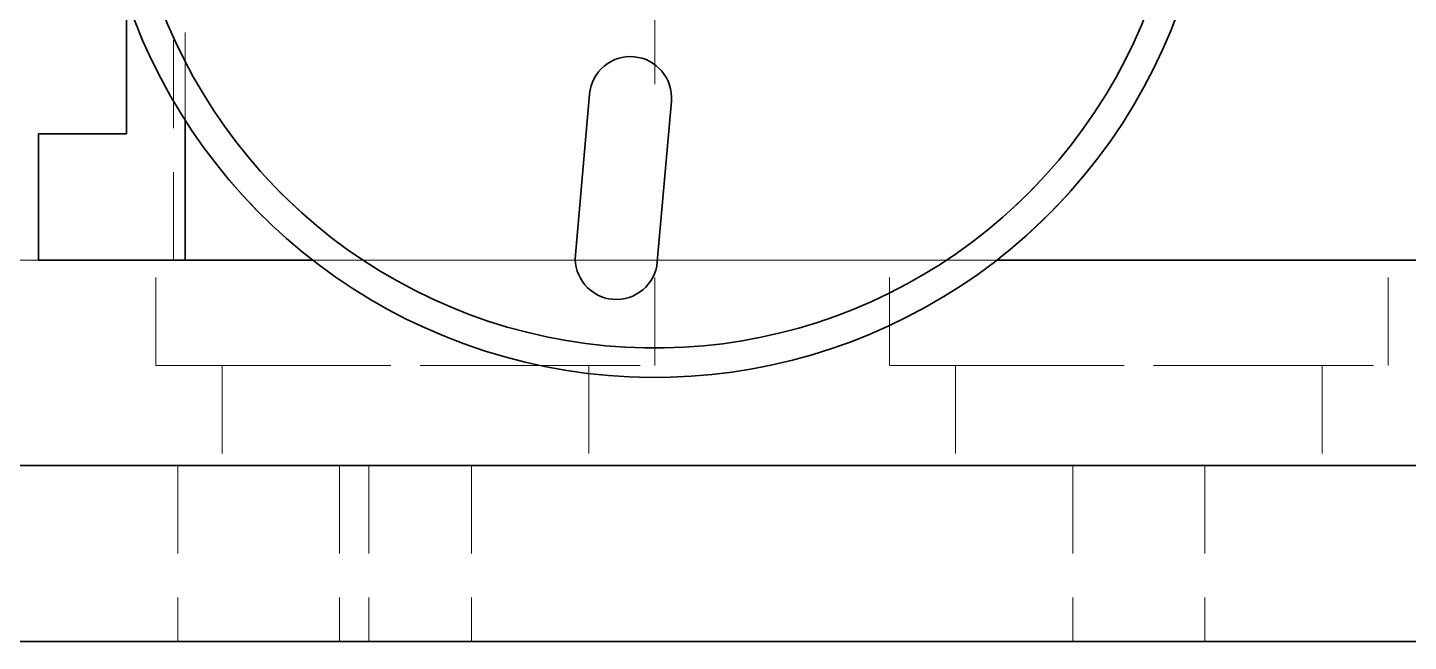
# Model space of a CAD drawing. Header units: millimetres. Extents: x 2054 to 12135, y -1469 to 564.
# Drawn here: x 9765.71 to 9812.77, y -35.35 to -14.42 of the extents above; entities that cross this region are included whole.
import ezdxf

# ---------------------------------------------------------------- set-up
doc = ezdxf.new("R2010")
doc.units = ezdxf.units.MM
doc.linetypes.add('CENTER_ISO', pattern=[26, 18, -3, 2, -3])
doc.linetypes.add('HIDDEN_ISO', pattern=[4.5, 3, -1.5])
for name, color, linetype, lineweight in [('2D-HIDDEN', 8, 'HIDDEN_ISO', 18), ('2D-VISIBLE', 7, 'Continuous', 35), ('CENTER', 1, 'CENTER_ISO', 18)]:
    doc.layers.add(name, color=color, linetype=linetype, lineweight=lineweight)

msp = doc.modelspace()

# ---------------------------------------------------------------- linework, layer by layer
at = {"layer": '2D-HIDDEN'}
for p, q in [((9770.683, -22.347), (9770.683, 8.053)), ((9770.683, -22.347), (9770.683, 7.653)), ((9771.083, 7.653), (9771.083, -22.347)), ((9771.083, 7.653), (9771.083, -22.347)), ((9771.083, -22.347), (9771.083, 7.653)), ((9771.083, -17.594), (9771.083, 2.9)), ((9769.083, -18.047), (9769.083, -13.647)), ((9784.86, -16.689), (9784.381, -22.168)), ((9787.17, -22.412), (9787.649, -16.933)), ((9766.083, -22.347), (9766.083, -18.047)), ((9769.083, -18.047), (9766.083, -18.047)), ((9770.683, -22.347), (9763.583, -22.347)), ((9763.583, -22.347), (9843.583, -22.347)), ((9766.083, -22.347), (9771.083, -22.347)), ((9770.083, -22.347), (9787.083, -22.347)), ((9770.083, -22.347), (9787.083, -22.347)), ((9770.083, -25.947), (9770.083, -22.347)), ((9770.083, -25.947), (9770.083, -22.347)), ((9836.483, -22.347), (9770.683, -22.347)), ((9771.083, -22.347), (9836.083, -22.347)), ((9775.421, -22.347), (9798.744, -22.347)), ((9787.083, -25.947), (9787.083, -22.347)), ((9787.083, -25.947), (9787.083, -22.347)), ((9795.083, -22.347), (9812.083, -22.347)), ((9795.083, -22.347), (9812.083, -22.347)), ((9795.083, -25.947), (9795.083, -22.347)), ((9795.083, -25.947), (9795.083, -22.347)), ((9812.083, -25.947), (9812.083, -22.347)), ((9812.083, -25.947), (9812.083, -22.347)), ((9770.083, -25.947), (9787.083, -25.947)), ((9770.083, -25.947), (9787.083, -25.947)), ((9772.333, -25.947), (9772.333, -29.347)), ((9774.583, -25.947), (9782.583, -25.947)), ((9782.583, -25.947), (9774.583, -25.947)), ((9784.833, -25.947), (9784.833, -29.347)), ((9795.083, -25.947), (9812.083, -25.947)), ((9795.083, -25.947), (9812.083, -25.947)), ((9797.333, -25.947), (9797.333, -29.347)), ((9799.583, -25.947), (9807.583, -25.947)), ((9807.583, -25.947), (9799.583, -25.947)), ((9809.833, -25.947), (9809.833, -29.347)), ((9759.083, -29.347), (10059.083, -29.347)), ((9851.583, -29.347), (9759.083, -29.347)), ((9763.583, -29.347), (9843.583, -29.347)), ((9770.833, -29.347), (9770.833, -35.347)), ((9770.833, -29.347), (9770.833, -35.347)), ((9770.833, -29.347), (9770.833, -35.347)), ((9782.583, -29.347), (9774.583, -29.347)), ((9774.583, -29.347), (9782.583, -29.347)), ((9776.333, -29.347), (9776.333, -35.347)), ((9776.333, -29.347), (9776.333, -35.347)), ((9777.333, -29.347), (9777.333, -35.347)), ((9777.333, -29.347), (9777.333, -35.347)), ((9777.333, -29.347), (9777.333, -35.347)), ((9780.833, -29.347), (9780.833, -35.347)), ((9780.833, -29.347), (9780.833, -35.347)), ((9807.583, -29.347), (9799.583, -29.347)), ((9799.583, -29.347), (9807.583, -29.347)), ((9801.333, -29.347), (9801.333, -35.347)), ((9801.333, -29.347), (9801.333, -35.347)), ((9805.833, -29.347), (9805.833, -35.347)), ((9805.833, -29.347), (9805.833, -35.347)), ((9759.083, -35.347), (10059.083, -35.347))]:
    msp.add_line(p, q, dxfattribs=at)
for points in [[(9774.583, -25.947), (9774.512, -25.947), (9774.442, -25.947), (9774.372, -25.947), (9774.301, -25.947), (9774.231, -25.947), (9774.161, -25.947), (9774.09, -25.947), (9774.02, -25.947), (9773.95, -25.947), (9773.879, -25.947), (9773.809, -25.947), (9773.739, -25.947), (9773.669, -25.947), (9773.598, -25.947), (9773.528, -25.947), (9773.458, -25.947), (9773.387, -25.947), (9773.317, -25.947), (9773.247, -25.947), (9773.176, -25.947), (9773.106, -25.947), (9773.036, -25.947), (9772.965, -25.947), (9772.895, -25.947), (9772.825, -25.947), (9772.754, -25.947), (9772.684, -25.947), (9772.614, -25.947), (9772.544, -25.947), (9772.473, -25.947), (9772.403, -25.947), (9772.333, -25.947)], [(9772.333, -25.947), (9772.403, -25.947), (9772.473, -25.947), (9772.544, -25.947), (9772.614, -25.947), (9772.684, -25.947), (9772.754, -25.947), (9772.825, -25.947), (9772.895, -25.947), (9772.965, -25.947), (9773.036, -25.947), (9773.106, -25.947), (9773.176, -25.947), (9773.247, -25.947), (9773.317, -25.947), (9773.387, -25.947), (9773.458, -25.947), (9773.528, -25.947), (9773.598, -25.947), (9773.669, -25.947), (9773.739, -25.947), (9773.809, -25.947), (9773.879, -25.947), (9773.95, -25.947), (9774.02, -25.947), (9774.09, -25.947), (9774.161, -25.947), (9774.231, -25.947), (9774.301, -25.947), (9774.372, -25.947), (9774.442, -25.947), (9774.512, -25.947), (9774.583, -25.947)], [(9782.583, -25.947), (9782.653, -25.947), (9782.723, -25.947), (9782.794, -25.947), (9782.864, -25.947), (9782.934, -25.947), (9783.004, -25.947), (9783.075, -25.947), (9783.145, -25.947), (9783.215, -25.947), (9783.286, -25.947), (9783.356, -25.947), (9783.426, -25.947), (9783.497, -25.947), (9783.567, -25.947), (9783.637, -25.947), (9783.708, -25.947), (9783.778, -25.947), (9783.848, -25.947), (9783.919, -25.947), (9783.989, -25.947), (9784.059, -25.947), (9784.129, -25.947), (9784.2, -25.947), (9784.27, -25.947), (9784.34, -25.947), (9784.411, -25.947), (9784.481, -25.947), (9784.551, -25.947), (9784.622, -25.947), (9784.692, -25.947), (9784.762, -25.947), (9784.833, -25.947)], [(9784.833, -25.947), (9784.762, -25.947), (9784.692, -25.947), (9784.622, -25.947), (9784.551, -25.947), (9784.481, -25.947), (9784.411, -25.947), (9784.34, -25.947), (9784.27, -25.947), (9784.2, -25.947), (9784.129, -25.947), (9784.059, -25.947), (9783.989, -25.947), (9783.919, -25.947), (9783.848, -25.947), (9783.778, -25.947), (9783.708, -25.947), (9783.637, -25.947), (9783.567, -25.947), (9783.497, -25.947), (9783.426, -25.947), (9783.356, -25.947), (9783.286, -25.947), (9783.215, -25.947), (9783.145, -25.947), (9783.075, -25.947), (9783.004, -25.947), (9782.934, -25.947), (9782.864, -25.947), (9782.794, -25.947), (9782.723, -25.947), (9782.653, -25.947), (9782.583, -25.947)], [(9799.583, -25.947), (9799.512, -25.947), (9799.442, -25.947), (9799.372, -25.947), (9799.301, -25.947), (9799.231, -25.947), (9799.161, -25.947), (9799.09, -25.947), (9799.02, -25.947), (9798.95, -25.947), (9798.879, -25.947), (9798.809, -25.947), (9798.739, -25.947), (9798.669, -25.947), (9798.598, -25.947), (9798.528, -25.947), (9798.458, -25.947), (9798.387, -25.947), (9798.317, -25.947), (9798.247, -25.947), (9798.176, -25.947), (9798.106, -25.947), (9798.036, -25.947), (9797.965, -25.947), (9797.895, -25.947), (9797.825, -25.947), (9797.754, -25.947), (9797.684, -25.947), (9797.614, -25.947), (9797.544, -25.947), (9797.473, -25.947), (9797.403, -25.947), (9797.333, -25.947)], [(9797.333, -25.947), (9797.403, -25.947), (9797.473, -25.947), (9797.544, -25.947), (9797.614, -25.947), (9797.684, -25.947), (9797.754, -25.947), (9797.825, -25.947), (9797.895, -25.947), (9797.965, -25.947), (9798.036, -25.947), (9798.106, -25.947), (9798.176, -25.947), (9798.247, -25.947), (9798.317, -25.947), (9798.387, -25.947), (9798.458, -25.947), (9798.528, -25.947), (9798.598, -25.947), (9798.669, -25.947), (9798.739, -25.947), (9798.809, -25.947), (9798.879, -25.947), (9798.95, -25.947), (9799.02, -25.947), (9799.09, -25.947), (9799.161, -25.947), (9799.231, -25.947), (9799.301, -25.947), (9799.372, -25.947), (9799.442, -25.947), (9799.512, -25.947), (9799.583, -25.947)], [(9807.583, -25.947), (9807.653, -25.947), (9807.723, -25.947), (9807.794, -25.947), (9807.864, -25.947), (9807.934, -25.947), (9808.004, -25.947), (9808.075, -25.947), (9808.145, -25.947), (9808.215, -25.947), (9808.286, -25.947), (9808.356, -25.947), (9808.426, -25.947), (9808.497, -25.947), (9808.567, -25.947), (9808.637, -25.947), (9808.708, -25.947), (9808.778, -25.947), (9808.848, -25.947), (9808.919, -25.947), (9808.989, -25.947), (9809.059, -25.947), (9809.129, -25.947), (9809.2, -25.947), (9809.27, -25.947), (9809.34, -25.947), (9809.411, -25.947), (9809.481, -25.947), (9809.551, -25.947), (9809.622, -25.947), (9809.692, -25.947), (9809.762, -25.947), (9809.833, -25.947)], [(9809.833, -25.947), (9809.762, -25.947), (9809.692, -25.947), (9809.622, -25.947), (9809.551, -25.947), (9809.481, -25.947), (9809.411, -25.947), (9809.34, -25.947), (9809.27, -25.947), (9809.2, -25.947), (9809.129, -25.947), (9809.059, -25.947), (9808.989, -25.947), (9808.919, -25.947), (9808.848, -25.947), (9808.778, -25.947), (9808.708, -25.947), (9808.637, -25.947), (9808.567, -25.947), (9808.497, -25.947), (9808.426, -25.947), (9808.356, -25.947), (9808.286, -25.947), (9808.215, -25.947), (9808.145, -25.947), (9808.075, -25.947), (9808.004, -25.947), (9807.934, -25.947), (9807.864, -25.947), (9807.794, -25.947), (9807.723, -25.947), (9807.653, -25.947), (9807.583, -25.947)], [(9774.083, -29.347), (9773.981, -29.347), (9773.879, -29.347), (9773.778, -29.347), (9773.676, -29.347), (9773.575, -29.347), (9773.473, -29.347), (9773.372, -29.347), (9773.27, -29.347), (9773.169, -29.347), (9773.067, -29.347), (9772.965, -29.347), (9772.864, -29.347), (9772.762, -29.347), (9772.661, -29.347), (9772.559, -29.347), (9772.458, -29.347), (9772.356, -29.347), (9772.254, -29.347), (9772.153, -29.347), (9772.051, -29.347), (9771.95, -29.347), (9771.848, -29.347), (9771.747, -29.347), (9771.645, -29.347), (9771.544, -29.347), (9771.442, -29.347), (9771.34, -29.347), (9771.239, -29.347), (9771.137, -29.347), (9771.036, -29.347), (9770.934, -29.347), (9770.833, -29.347)], [(9770.833, -29.347), (9771.036, -29.347), (9771.239, -29.347), (9771.442, -29.347), (9771.645, -29.347), (9771.848, -29.347), (9772.051, -29.347), (9772.254, -29.347), (9772.458, -29.347), (9772.661, -29.347), (9772.864, -29.347), (9773.067, -29.347), (9773.27, -29.347), (9773.473, -29.347), (9773.676, -29.347), (9773.879, -29.347), (9774.083, -29.347), (9774.286, -29.347), (9774.489, -29.347), (9774.692, -29.347), (9774.895, -29.347), (9775.098, -29.347), (9775.301, -29.347), (9775.504, -29.347), (9775.708, -29.347), (9775.911, -29.347), (9776.114, -29.347), (9776.317, -29.347), (9776.52, -29.347), (9776.723, -29.347), (9776.926, -29.347), (9777.129, -29.347), (9777.333, -29.347)], [(9774.083, -29.347), (9773.981, -29.347), (9773.879, -29.347), (9773.778, -29.347), (9773.676, -29.347), (9773.575, -29.347), (9773.473, -29.347), (9773.372, -29.347), (9773.27, -29.347), (9773.169, -29.347), (9773.067, -29.347), (9772.965, -29.347), (9772.864, -29.347), (9772.762, -29.347), (9772.661, -29.347), (9772.559, -29.347), (9772.458, -29.347), (9772.356, -29.347), (9772.254, -29.347), (9772.153, -29.347), (9772.051, -29.347), (9771.95, -29.347), (9771.848, -29.347), (9771.747, -29.347), (9771.645, -29.347), (9771.544, -29.347), (9771.442, -29.347), (9771.34, -29.347), (9771.239, -29.347), (9771.137, -29.347), (9771.036, -29.347), (9770.934, -29.347), (9770.833, -29.347)], [(9770.833, -29.347), (9771.036, -29.347), (9771.239, -29.347), (9771.442, -29.347), (9771.645, -29.347), (9771.848, -29.347), (9772.051, -29.347), (9772.254, -29.347), (9772.458, -29.347), (9772.661, -29.347), (9772.864, -29.347), (9773.067, -29.347), (9773.27, -29.347), (9773.473, -29.347), (9773.676, -29.347), (9773.879, -29.347), (9774.083, -29.347), (9774.286, -29.347), (9774.489, -29.347), (9774.692, -29.347), (9774.895, -29.347), (9775.098, -29.347), (9775.301, -29.347), (9775.504, -29.347), (9775.708, -29.347), (9775.911, -29.347), (9776.114, -29.347), (9776.317, -29.347), (9776.52, -29.347), (9776.723, -29.347), (9776.926, -29.347), (9777.129, -29.347), (9777.333, -29.347)], [(9774.083, -29.347), (9773.981, -29.347), (9773.879, -29.347), (9773.778, -29.347), (9773.676, -29.347), (9773.575, -29.347), (9773.473, -29.347), (9773.372, -29.347), (9773.27, -29.347), (9773.169, -29.347), (9773.067, -29.347), (9772.965, -29.347), (9772.864, -29.347), (9772.762, -29.347), (9772.661, -29.347), (9772.559, -29.347), (9772.458, -29.347), (9772.356, -29.347), (9772.254, -29.347), (9772.153, -29.347), (9772.051, -29.347), (9771.95, -29.347), (9771.848, -29.347), (9771.747, -29.347), (9771.645, -29.347), (9771.544, -29.347), (9771.442, -29.347), (9771.34, -29.347), (9771.239, -29.347), (9771.137, -29.347), (9771.036, -29.347), (9770.934, -29.347), (9770.833, -29.347)], [(9770.833, -29.347), (9771.036, -29.347), (9771.239, -29.347), (9771.442, -29.347), (9771.645, -29.347), (9771.848, -29.347), (9772.051, -29.347), (9772.254, -29.347), (9772.458, -29.347), (9772.661, -29.347), (9772.864, -29.347), (9773.067, -29.347), (9773.27, -29.347), (9773.473, -29.347), (9773.676, -29.347), (9773.879, -29.347), (9774.083, -29.347), (9774.286, -29.347), (9774.489, -29.347), (9774.692, -29.347), (9774.895, -29.347), (9775.098, -29.347), (9775.301, -29.347), (9775.504, -29.347), (9775.708, -29.347), (9775.911, -29.347), (9776.114, -29.347), (9776.317, -29.347), (9776.52, -29.347), (9776.723, -29.347), (9776.926, -29.347), (9777.129, -29.347), (9777.333, -29.347)], [(9774.583, -29.347), (9774.512, -29.347), (9774.442, -29.347), (9774.372, -29.347), (9774.301, -29.347), (9774.231, -29.347), (9774.161, -29.347), (9774.09, -29.347), (9774.02, -29.347), (9773.95, -29.347), (9773.879, -29.347), (9773.809, -29.347), (9773.739, -29.347), (9773.669, -29.347), (9773.598, -29.347), (9773.528, -29.347), (9773.458, -29.347), (9773.387, -29.347), (9773.317, -29.347), (9773.247, -29.347), (9773.176, -29.347), (9773.106, -29.347), (9773.036, -29.347), (9772.965, -29.347), (9772.895, -29.347), (9772.825, -29.347), (9772.754, -29.347), (9772.684, -29.347), (9772.614, -29.347), (9772.544, -29.347), (9772.473, -29.347), (9772.403, -29.347), (9772.333, -29.347)], [(9772.333, -29.347), (9772.403, -29.347), (9772.473, -29.347), (9772.544, -29.347), (9772.614, -29.347), (9772.684, -29.347), (9772.754, -29.347), (9772.825, -29.347), (9772.895, -29.347), (9772.965, -29.347), (9773.036, -29.347), (9773.106, -29.347), (9773.176, -29.347), (9773.247, -29.347), (9773.317, -29.347), (9773.387, -29.347), (9773.458, -29.347), (9773.528, -29.347), (9773.598, -29.347), (9773.669, -29.347), (9773.739, -29.347), (9773.809, -29.347), (9773.879, -29.347), (9773.95, -29.347), (9774.02, -29.347), (9774.09, -29.347), (9774.161, -29.347), (9774.231, -29.347), (9774.301, -29.347), (9774.372, -29.347), (9774.442, -29.347), (9774.512, -29.347), (9774.583, -29.347)], [(9777.333, -29.347), (9777.231, -29.347), (9777.129, -29.347), (9777.028, -29.347), (9776.926, -29.347), (9776.825, -29.347), (9776.723, -29.347), (9776.622, -29.347), (9776.52, -29.347), (9776.419, -29.347), (9776.317, -29.347), (9776.215, -29.347), (9776.114, -29.347), (9776.012, -29.347), (9775.911, -29.347), (9775.809, -29.347), (9775.708, -29.347), (9775.606, -29.347), (9775.504, -29.347), (9775.403, -29.347), (9775.301, -29.347), (9775.2, -29.347), (9775.098, -29.347), (9774.997, -29.347), (9774.895, -29.347), (9774.794, -29.347), (9774.692, -29.347), (9774.59, -29.347), (9774.489, -29.347), (9774.387, -29.347), (9774.286, -29.347), (9774.184, -29.347), (9774.083, -29.347)], [(9777.333, -29.347), (9777.231, -29.347), (9777.129, -29.347), (9777.028, -29.347), (9776.926, -29.347), (9776.825, -29.347), (9776.723, -29.347), (9776.622, -29.347), (9776.52, -29.347), (9776.419, -29.347), (9776.317, -29.347), (9776.215, -29.347), (9776.114, -29.347), (9776.012, -29.347), (9775.911, -29.347), (9775.809, -29.347), (9775.708, -29.347), (9775.606, -29.347), (9775.504, -29.347), (9775.403, -29.347), (9775.301, -29.347), (9775.2, -29.347), (9775.098, -29.347), (9774.997, -29.347), (9774.895, -29.347), (9774.794, -29.347), (9774.692, -29.347), (9774.59, -29.347), (9774.489, -29.347), (9774.387, -29.347), (9774.286, -29.347), (9774.184, -29.347), (9774.083, -29.347)], [(9777.333, -29.347), (9777.231, -29.347), (9777.129, -29.347), (9777.028, -29.347), (9776.926, -29.347), (9776.825, -29.347), (9776.723, -29.347), (9776.622, -29.347), (9776.52, -29.347), (9776.419, -29.347), (9776.317, -29.347), (9776.215, -29.347), (9776.114, -29.347), (9776.012, -29.347), (9775.911, -29.347), (9775.809, -29.347), (9775.708, -29.347), (9775.606, -29.347), (9775.504, -29.347), (9775.403, -29.347), (9775.301, -29.347), (9775.2, -29.347), (9775.098, -29.347), (9774.997, -29.347), (9774.895, -29.347), (9774.794, -29.347), (9774.692, -29.347), (9774.59, -29.347), (9774.489, -29.347), (9774.387, -29.347), (9774.286, -29.347), (9774.184, -29.347), (9774.083, -29.347)], [(9778.583, -29.347), (9778.512, -29.347), (9778.442, -29.347), (9778.372, -29.347), (9778.301, -29.347), (9778.231, -29.347), (9778.161, -29.347), (9778.09, -29.347), (9778.02, -29.347), (9777.95, -29.347), (9777.879, -29.347), (9777.809, -29.347), (9777.739, -29.347), (9777.669, -29.347), (9777.598, -29.347), (9777.528, -29.347), (9777.458, -29.347), (9777.387, -29.347), (9777.317, -29.347), (9777.247, -29.347), (9777.176, -29.347), (9777.106, -29.347), (9777.036, -29.347), (9776.965, -29.347), (9776.895, -29.347), (9776.825, -29.347), (9776.754, -29.347), (9776.684, -29.347), (9776.614, -29.347), (9776.544, -29.347), (9776.473, -29.347), (9776.403, -29.347), (9776.333, -29.347)], [(9776.333, -29.347), (9776.473, -29.347), (9776.614, -29.347), (9776.754, -29.347), (9776.895, -29.347), (9777.036, -29.347), (9777.176, -29.347), (9777.317, -29.347), (9777.458, -29.347), (9777.598, -29.347), (9777.739, -29.347), (9777.879, -29.347), (9778.02, -29.347), (9778.161, -29.347), (9778.301, -29.347), (9778.442, -29.347), (9778.583, -29.347), (9778.723, -29.347), (9778.864, -29.347), (9779.004, -29.347), (9779.145, -29.347), (9779.286, -29.347), (9779.426, -29.347), (9779.567, -29.347), (9779.708, -29.347), (9779.848, -29.347), (9779.989, -29.347), (9780.129, -29.347), (9780.27, -29.347), (9780.411, -29.347), (9780.551, -29.347), (9780.692, -29.347), (9780.833, -29.347)], [(9778.583, -29.347), (9778.512, -29.347), (9778.442, -29.347), (9778.372, -29.347), (9778.301, -29.347), (9778.231, -29.347), (9778.161, -29.347), (9778.09, -29.347), (9778.02, -29.347), (9777.95, -29.347), (9777.879, -29.347), (9777.809, -29.347), (9777.739, -29.347), (9777.669, -29.347), (9777.598, -29.347), (9777.528, -29.347), (9777.458, -29.347), (9777.387, -29.347), (9777.317, -29.347), (9777.247, -29.347), (9777.176, -29.347), (9777.106, -29.347), (9777.036, -29.347), (9776.965, -29.347), (9776.895, -29.347), (9776.825, -29.347), (9776.754, -29.347), (9776.684, -29.347), (9776.614, -29.347), (9776.544, -29.347), (9776.473, -29.347), (9776.403, -29.347), (9776.333, -29.347)], [(9776.333, -29.347), (9776.473, -29.347), (9776.614, -29.347), (9776.754, -29.347), (9776.895, -29.347), (9777.036, -29.347), (9777.176, -29.347), (9777.317, -29.347), (9777.458, -29.347), (9777.598, -29.347), (9777.739, -29.347), (9777.879, -29.347), (9778.02, -29.347), (9778.161, -29.347), (9778.301, -29.347), (9778.442, -29.347), (9778.583, -29.347), (9778.723, -29.347), (9778.864, -29.347), (9779.004, -29.347), (9779.145, -29.347), (9779.286, -29.347), (9779.426, -29.347), (9779.567, -29.347), (9779.708, -29.347), (9779.848, -29.347), (9779.989, -29.347), (9780.129, -29.347), (9780.27, -29.347), (9780.411, -29.347), (9780.551, -29.347), (9780.692, -29.347), (9780.833, -29.347)], [(9780.833, -29.347), (9780.762, -29.347), (9780.692, -29.347), (9780.622, -29.347), (9780.551, -29.347), (9780.481, -29.347), (9780.411, -29.347), (9780.34, -29.347), (9780.27, -29.347), (9780.2, -29.347), (9780.129, -29.347), (9780.059, -29.347), (9779.989, -29.347), (9779.919, -29.347), (9779.848, -29.347), (9779.778, -29.347), (9779.708, -29.347), (9779.637, -29.347), (9779.567, -29.347), (9779.497, -29.347), (9779.426, -29.347), (9779.356, -29.347), (9779.286, -29.347), (9779.215, -29.347), (9779.145, -29.347), (9779.075, -29.347), (9779.004, -29.347), (9778.934, -29.347), (9778.864, -29.347), (9778.794, -29.347), (9778.723, -29.347), (9778.653, -29.347), (9778.583, -29.347)], [(9780.833, -29.347), (9780.762, -29.347), (9780.692, -29.347), (9780.622, -29.347), (9780.551, -29.347), (9780.481, -29.347), (9780.411, -29.347), (9780.34, -29.347), (9780.27, -29.347), (9780.2, -29.347), (9780.129, -29.347), (9780.059, -29.347), (9779.989, -29.347), (9779.919, -29.347), (9779.848, -29.347), (9779.778, -29.347), (9779.708, -29.347), (9779.637, -29.347), (9779.567, -29.347), (9779.497, -29.347), (9779.426, -29.347), (9779.356, -29.347), (9779.286, -29.347), (9779.215, -29.347), (9779.145, -29.347), (9779.075, -29.347), (9779.004, -29.347), (9778.934, -29.347), (9778.864, -29.347), (9778.794, -29.347), (9778.723, -29.347), (9778.653, -29.347), (9778.583, -29.347)], [(9782.583, -29.347), (9782.653, -29.347), (9782.723, -29.347), (9782.794, -29.347), (9782.864, -29.347), (9782.934, -29.347), (9783.004, -29.347), (9783.075, -29.347), (9783.145, -29.347), (9783.215, -29.347), (9783.286, -29.347), (9783.356, -29.347), (9783.426, -29.347), (9783.497, -29.347), (9783.567, -29.347), (9783.637, -29.347), (9783.708, -29.347), (9783.778, -29.347), (9783.848, -29.347), (9783.919, -29.347), (9783.989, -29.347), (9784.059, -29.347), (9784.129, -29.347), (9784.2, -29.347), (9784.27, -29.347), (9784.34, -29.347), (9784.411, -29.347), (9784.481, -29.347), (9784.551, -29.347), (9784.622, -29.347), (9784.692, -29.347), (9784.762, -29.347), (9784.833, -29.347)], [(9784.833, -29.347), (9784.762, -29.347), (9784.692, -29.347), (9784.622, -29.347), (9784.551, -29.347), (9784.481, -29.347), (9784.411, -29.347), (9784.34, -29.347), (9784.27, -29.347), (9784.2, -29.347), (9784.129, -29.347), (9784.059, -29.347), (9783.989, -29.347), (9783.919, -29.347), (9783.848, -29.347), (9783.778, -29.347), (9783.708, -29.347), (9783.637, -29.347), (9783.567, -29.347), (9783.497, -29.347), (9783.426, -29.347), (9783.356, -29.347), (9783.286, -29.347), (9783.215, -29.347), (9783.145, -29.347), (9783.075, -29.347), (9783.004, -29.347), (9782.934, -29.347), (9782.864, -29.347), (9782.794, -29.347), (9782.723, -29.347), (9782.653, -29.347), (9782.583, -29.347)], [(9799.583, -29.347), (9799.512, -29.347), (9799.442, -29.347), (9799.372, -29.347), (9799.301, -29.347), (9799.231, -29.347), (9799.161, -29.347), (9799.09, -29.347), (9799.02, -29.347), (9798.95, -29.347), (9798.879, -29.347), (9798.809, -29.347), (9798.739, -29.347), (9798.669, -29.347), (9798.598, -29.347), (9798.528, -29.347), (9798.458, -29.347), (9798.387, -29.347), (9798.317, -29.347), (9798.247, -29.347), (9798.176, -29.347), (9798.106, -29.347), (9798.036, -29.347), (9797.965, -29.347), (9797.895, -29.347), (9797.825, -29.347), (9797.754, -29.347), (9797.684, -29.347), (9797.614, -29.347), (9797.544, -29.347), (9797.473, -29.347), (9797.403, -29.347), (9797.333, -29.347)], [(9797.333, -29.347), (9797.403, -29.347), (9797.473, -29.347), (9797.544, -29.347), (9797.614, -29.347), (9797.684, -29.347), (9797.754, -29.347), (9797.825, -29.347), (9797.895, -29.347), (9797.965, -29.347), (9798.036, -29.347), (9798.106, -29.347), (9798.176, -29.347), (9798.247, -29.347), (9798.317, -29.347), (9798.387, -29.347), (9798.458, -29.347), (9798.528, -29.347), (9798.598, -29.347), (9798.669, -29.347), (9798.739, -29.347), (9798.809, -29.347), (9798.879, -29.347), (9798.95, -29.347), (9799.02, -29.347), (9799.09, -29.347), (9799.161, -29.347), (9799.231, -29.347), (9799.301, -29.347), (9799.372, -29.347), (9799.442, -29.347), (9799.512, -29.347), (9799.583, -29.347)], [(9803.583, -29.347), (9803.512, -29.347), (9803.442, -29.347), (9803.372, -29.347), (9803.301, -29.347), (9803.231, -29.347), (9803.161, -29.347), (9803.09, -29.347), (9803.02, -29.347), (9802.95, -29.347), (9802.879, -29.347), (9802.809, -29.347), (9802.739, -29.347), (9802.669, -29.347), (9802.598, -29.347), (9802.528, -29.347), (9802.458, -29.347), (9802.387, -29.347), (9802.317, -29.347), (9802.247, -29.347), (9802.176, -29.347), (9802.106, -29.347), (9802.036, -29.347), (9801.965, -29.347), (9801.895, -29.347), (9801.825, -29.347), (9801.754, -29.347), (9801.684, -29.347), (9801.614, -29.347), (9801.544, -29.347), (9801.473, -29.347), (9801.403, -29.347), (9801.333, -29.347)], [(9801.333, -29.347), (9801.473, -29.347), (9801.614, -29.347), (9801.754, -29.347), (9801.895, -29.347), (9802.036, -29.347), (9802.176, -29.347), (9802.317, -29.347), (9802.458, -29.347), (9802.598, -29.347), (9802.739, -29.347), (9802.879, -29.347), (9803.02, -29.347), (9803.161, -29.347), (9803.301, -29.347), (9803.442, -29.347), (9803.583, -29.347), (9803.723, -29.347), (9803.864, -29.347), (9804.004, -29.347), (9804.145, -29.347), (9804.286, -29.347), (9804.426, -29.347), (9804.567, -29.347), (9804.708, -29.347), (9804.848, -29.347), (9804.989, -29.347), (9805.129, -29.347), (9805.27, -29.347), (9805.411, -29.347), (9805.551, -29.347), (9805.692, -29.347), (9805.833, -29.347)], [(9803.583, -29.347), (9803.512, -29.347), (9803.442, -29.347), (9803.372, -29.347), (9803.301, -29.347), (9803.231, -29.347), (9803.161, -29.347), (9803.09, -29.347), (9803.02, -29.347), (9802.95, -29.347), (9802.879, -29.347), (9802.809, -29.347), (9802.739, -29.347), (9802.669, -29.347), (9802.598, -29.347), (9802.528, -29.347), (9802.458, -29.347), (9802.387, -29.347), (9802.317, -29.347), (9802.247, -29.347), (9802.176, -29.347), (9802.106, -29.347), (9802.036, -29.347), (9801.965, -29.347), (9801.895, -29.347), (9801.825, -29.347), (9801.754, -29.347), (9801.684, -29.347), (9801.614, -29.347), (9801.544, -29.347), (9801.473, -29.347), (9801.403, -29.347), (9801.333, -29.347)], [(9801.333, -29.347), (9801.473, -29.347), (9801.614, -29.347), (9801.754, -29.347), (9801.895, -29.347), (9802.036, -29.347), (9802.176, -29.347), (9802.317, -29.347), (9802.458, -29.347), (9802.598, -29.347), (9802.739, -29.347), (9802.879, -29.347), (9803.02, -29.347), (9803.161, -29.347), (9803.301, -29.347), (9803.442, -29.347), (9803.583, -29.347), (9803.723, -29.347), (9803.864, -29.347), (9804.004, -29.347), (9804.145, -29.347), (9804.286, -29.347), (9804.426, -29.347), (9804.567, -29.347), (9804.708, -29.347), (9804.848, -29.347), (9804.989, -29.347), (9805.129, -29.347), (9805.27, -29.347), (9805.411, -29.347), (9805.551, -29.347), (9805.692, -29.347), (9805.833, -29.347)], [(9805.833, -29.347), (9805.762, -29.347), (9805.692, -29.347), (9805.622, -29.347), (9805.551, -29.347), (9805.481, -29.347), (9805.411, -29.347), (9805.34, -29.347), (9805.27, -29.347), (9805.2, -29.347), (9805.129, -29.347), (9805.059, -29.347), (9804.989, -29.347), (9804.919, -29.347), (9804.848, -29.347), (9804.778, -29.347), (9804.708, -29.347), (9804.637, -29.347), (9804.567, -29.347), (9804.497, -29.347), (9804.426, -29.347), (9804.356, -29.347), (9804.286, -29.347), (9804.215, -29.347), (9804.145, -29.347), (9804.075, -29.347), (9804.004, -29.347), (9803.934, -29.347), (9803.864, -29.347), (9803.794, -29.347), (9803.723, -29.347), (9803.653, -29.347), (9803.583, -29.347)], [(9805.833, -29.347), (9805.762, -29.347), (9805.692, -29.347), (9805.622, -29.347), (9805.551, -29.347), (9805.481, -29.347), (9805.411, -29.347), (9805.34, -29.347), (9805.27, -29.347), (9805.2, -29.347), (9805.129, -29.347), (9805.059, -29.347), (9804.989, -29.347), (9804.919, -29.347), (9804.848, -29.347), (9804.778, -29.347), (9804.708, -29.347), (9804.637, -29.347), (9804.567, -29.347), (9804.497, -29.347), (9804.426, -29.347), (9804.356, -29.347), (9804.286, -29.347), (9804.215, -29.347), (9804.145, -29.347), (9804.075, -29.347), (9804.004, -29.347), (9803.934, -29.347), (9803.864, -29.347), (9803.794, -29.347), (9803.723, -29.347), (9803.653, -29.347), (9803.583, -29.347)], [(9807.583, -29.347), (9807.653, -29.347), (9807.723, -29.347), (9807.794, -29.347), (9807.864, -29.347), (9807.934, -29.347), (9808.004, -29.347), (9808.075, -29.347), (9808.145, -29.347), (9808.215, -29.347), (9808.286, -29.347), (9808.356, -29.347), (9808.426, -29.347), (9808.497, -29.347), (9808.567, -29.347), (9808.637, -29.347), (9808.708, -29.347), (9808.778, -29.347), (9808.848, -29.347), (9808.919, -29.347), (9808.989, -29.347), (9809.059, -29.347), (9809.129, -29.347), (9809.2, -29.347), (9809.27, -29.347), (9809.34, -29.347), (9809.411, -29.347), (9809.481, -29.347), (9809.551, -29.347), (9809.622, -29.347), (9809.692, -29.347), (9809.762, -29.347), (9809.833, -29.347)], [(9809.833, -29.347), (9809.762, -29.347), (9809.692, -29.347), (9809.622, -29.347), (9809.551, -29.347), (9809.481, -29.347), (9809.411, -29.347), (9809.34, -29.347), (9809.27, -29.347), (9809.2, -29.347), (9809.129, -29.347), (9809.059, -29.347), (9808.989, -29.347), (9808.919, -29.347), (9808.848, -29.347), (9808.778, -29.347), (9808.708, -29.347), (9808.637, -29.347), (9808.567, -29.347), (9808.497, -29.347), (9808.426, -29.347), (9808.356, -29.347), (9808.286, -29.347), (9808.215, -29.347), (9808.145, -29.347), (9808.075, -29.347), (9808.004, -29.347), (9807.934, -29.347), (9807.864, -29.347), (9807.794, -29.347), (9807.723, -29.347), (9807.653, -29.347), (9807.583, -29.347)], [(9774.083, -35.347), (9773.981, -35.347), (9773.879, -35.347), (9773.778, -35.347), (9773.676, -35.347), (9773.575, -35.347), (9773.473, -35.347), (9773.372, -35.347), (9773.27, -35.347), (9773.169, -35.347), (9773.067, -35.347), (9772.965, -35.347), (9772.864, -35.347), (9772.762, -35.347), (9772.661, -35.347), (9772.559, -35.347), (9772.458, -35.347), (9772.356, -35.347), (9772.254, -35.347), (9772.153, -35.347), (9772.051, -35.347), (9771.95, -35.347), (9771.848, -35.347), (9771.747, -35.347), (9771.645, -35.347), (9771.544, -35.347), (9771.442, -35.347), (9771.34, -35.347), (9771.239, -35.347), (9771.137, -35.347), (9771.036, -35.347), (9770.934, -35.347), (9770.833, -35.347)], [(9770.833, -35.347), (9771.036, -35.347), (9771.239, -35.347), (9771.442, -35.347), (9771.645, -35.347), (9771.848, -35.347), (9772.051, -35.347), (9772.254, -35.347), (9772.458, -35.347), (9772.661, -35.347), (9772.864, -35.347), (9773.067, -35.347), (9773.27, -35.347), (9773.473, -35.347), (9773.676, -35.347), (9773.879, -35.347), (9774.083, -35.347), (9774.286, -35.347), (9774.489, -35.347), (9774.692, -35.347), (9774.895, -35.347), (9775.098, -35.347), (9775.301, -35.347), (9775.504, -35.347), (9775.708, -35.347), (9775.911, -35.347), (9776.114, -35.347), (9776.317, -35.347), (9776.52, -35.347), (9776.723, -35.347), (9776.926, -35.347), (9777.129, -35.347), (9777.333, -35.347)], [(9774.083, -35.347), (9773.981, -35.347), (9773.879, -35.347), (9773.778, -35.347), (9773.676, -35.347), (9773.575, -35.347), (9773.473, -35.347), (9773.372, -35.347), (9773.27, -35.347), (9773.169, -35.347), (9773.067, -35.347), (9772.965, -35.347), (9772.864, -35.347), (9772.762, -35.347), (9772.661, -35.347), (9772.559, -35.347), (9772.458, -35.347), (9772.356, -35.347), (9772.254, -35.347), (9772.153, -35.347), (9772.051, -35.347), (9771.95, -35.347), (9771.848, -35.347), (9771.747, -35.347), (9771.645, -35.347), (9771.544, -35.347), (9771.442, -35.347), (9771.34, -35.347), (9771.239, -35.347), (9771.137, -35.347), (9771.036, -35.347), (9770.934, -35.347), (9770.833, -35.347)], [(9770.833, -35.347), (9771.036, -35.347), (9771.239, -35.347), (9771.442, -35.347), (9771.645, -35.347), (9771.848, -35.347), (9772.051, -35.347), (9772.254, -35.347), (9772.458, -35.347), (9772.661, -35.347), (9772.864, -35.347), (9773.067, -35.347), (9773.27, -35.347), (9773.473, -35.347), (9773.676, -35.347), (9773.879, -35.347), (9774.083, -35.347), (9774.286, -35.347), (9774.489, -35.347), (9774.692, -35.347), (9774.895, -35.347), (9775.098, -35.347), (9775.301, -35.347), (9775.504, -35.347), (9775.708, -35.347), (9775.911, -35.347), (9776.114, -35.347), (9776.317, -35.347), (9776.52, -35.347), (9776.723, -35.347), (9776.926, -35.347), (9777.129, -35.347), (9777.333, -35.347)], [(9774.083, -35.347), (9773.981, -35.347), (9773.879, -35.347), (9773.778, -35.347), (9773.676, -35.347), (9773.575, -35.347), (9773.473, -35.347), (9773.372, -35.347), (9773.27, -35.347), (9773.169, -35.347), (9773.067, -35.347), (9772.965, -35.347), (9772.864, -35.347), (9772.762, -35.347), (9772.661, -35.347), (9772.559, -35.347), (9772.458, -35.347), (9772.356, -35.347), (9772.254, -35.347), (9772.153, -35.347), (9772.051, -35.347), (9771.95, -35.347), (9771.848, -35.347), (9771.747, -35.347), (9771.645, -35.347), (9771.544, -35.347), (9771.442, -35.347), (9771.34, -35.347), (9771.239, -35.347), (9771.137, -35.347), (9771.036, -35.347), (9770.934, -35.347), (9770.833, -35.347)], [(9770.833, -35.347), (9771.036, -35.347), (9771.239, -35.347), (9771.442, -35.347), (9771.645, -35.347), (9771.848, -35.347), (9772.051, -35.347), (9772.254, -35.347), (9772.458, -35.347), (9772.661, -35.347), (9772.864, -35.347), (9773.067, -35.347), (9773.27, -35.347), (9773.473, -35.347), (9773.676, -35.347), (9773.879, -35.347), (9774.083, -35.347), (9774.286, -35.347), (9774.489, -35.347), (9774.692, -35.347), (9774.895, -35.347), (9775.098, -35.347), (9775.301, -35.347), (9775.504, -35.347), (9775.708, -35.347), (9775.911, -35.347), (9776.114, -35.347), (9776.317, -35.347), (9776.52, -35.347), (9776.723, -35.347), (9776.926, -35.347), (9777.129, -35.347), (9777.333, -35.347)], [(9777.333, -35.347), (9777.231, -35.347), (9777.129, -35.347), (9777.028, -35.347), (9776.926, -35.347), (9776.825, -35.347), (9776.723, -35.347), (9776.622, -35.347), (9776.52, -35.347), (9776.419, -35.347), (9776.317, -35.347), (9776.215, -35.347), (9776.114, -35.347), (9776.012, -35.347), (9775.911, -35.347), (9775.809, -35.347), (9775.708, -35.347), (9775.606, -35.347), (9775.504, -35.347), (9775.403, -35.347), (9775.301, -35.347), (9775.2, -35.347), (9775.098, -35.347), (9774.997, -35.347), (9774.895, -35.347), (9774.794, -35.347), (9774.692, -35.347), (9774.59, -35.347), (9774.489, -35.347), (9774.387, -35.347), (9774.286, -35.347), (9774.184, -35.347), (9774.083, -35.347)], [(9777.333, -35.347), (9777.231, -35.347), (9777.129, -35.347), (9777.028, -35.347), (9776.926, -35.347), (9776.825, -35.347), (9776.723, -35.347), (9776.622, -35.347), (9776.52, -35.347), (9776.419, -35.347), (9776.317, -35.347), (9776.215, -35.347), (9776.114, -35.347), (9776.012, -35.347), (9775.911, -35.347), (9775.809, -35.347), (9775.708, -35.347), (9775.606, -35.347), (9775.504, -35.347), (9775.403, -35.347), (9775.301, -35.347), (9775.2, -35.347), (9775.098, -35.347), (9774.997, -35.347), (9774.895, -35.347), (9774.794, -35.347), (9774.692, -35.347), (9774.59, -35.347), (9774.489, -35.347), (9774.387, -35.347), (9774.286, -35.347), (9774.184, -35.347), (9774.083, -35.347)], [(9777.333, -35.347), (9777.231, -35.347), (9777.129, -35.347), (9777.028, -35.347), (9776.926, -35.347), (9776.825, -35.347), (9776.723, -35.347), (9776.622, -35.347), (9776.52, -35.347), (9776.419, -35.347), (9776.317, -35.347), (9776.215, -35.347), (9776.114, -35.347), (9776.012, -35.347), (9775.911, -35.347), (9775.809, -35.347), (9775.708, -35.347), (9775.606, -35.347), (9775.504, -35.347), (9775.403, -35.347), (9775.301, -35.347), (9775.2, -35.347), (9775.098, -35.347), (9774.997, -35.347), (9774.895, -35.347), (9774.794, -35.347), (9774.692, -35.347), (9774.59, -35.347), (9774.489, -35.347), (9774.387, -35.347), (9774.286, -35.347), (9774.184, -35.347), (9774.083, -35.347)], [(9778.583, -35.347), (9778.512, -35.347), (9778.442, -35.347), (9778.372, -35.347), (9778.301, -35.347), (9778.231, -35.347), (9778.161, -35.347), (9778.09, -35.347), (9778.02, -35.347), (9777.95, -35.347), (9777.879, -35.347), (9777.809, -35.347), (9777.739, -35.347), (9777.669, -35.347), (9777.598, -35.347), (9777.528, -35.347), (9777.458, -35.347), (9777.387, -35.347), (9777.317, -35.347), (9777.247, -35.347), (9777.176, -35.347), (9777.106, -35.347), (9777.036, -35.347), (9776.965, -35.347), (9776.895, -35.347), (9776.825, -35.347), (9776.754, -35.347), (9776.684, -35.347), (9776.614, -35.347), (9776.544, -35.347), (9776.473, -35.347), (9776.403, -35.347), (9776.333, -35.347)], [(9776.333, -35.347), (9776.473, -35.347), (9776.614, -35.347), (9776.754, -35.347), (9776.895, -35.347), (9777.036, -35.347), (9777.176, -35.347), (9777.317, -35.347), (9777.458, -35.347), (9777.598, -35.347), (9777.739, -35.347), (9777.879, -35.347), (9778.02, -35.347), (9778.161, -35.347), (9778.301, -35.347), (9778.442, -35.347), (9778.583, -35.347), (9778.723, -35.347), (9778.864, -35.347), (9779.004, -35.347), (9779.145, -35.347), (9779.286, -35.347), (9779.426, -35.347), (9779.567, -35.347), (9779.708, -35.347), (9779.848, -35.347), (9779.989, -35.347), (9780.129, -35.347), (9780.27, -35.347), (9780.411, -35.347), (9780.551, -35.347), (9780.692, -35.347), (9780.833, -35.347)], [(9778.583, -35.347), (9778.512, -35.347), (9778.442, -35.347), (9778.372, -35.347), (9778.301, -35.347), (9778.231, -35.347), (9778.161, -35.347), (9778.09, -35.347), (9778.02, -35.347), (9777.95, -35.347), (9777.879, -35.347), (9777.809, -35.347), (9777.739, -35.347), (9777.669, -35.347), (9777.598, -35.347), (9777.528, -35.347), (9777.458, -35.347), (9777.387, -35.347), (9777.317, -35.347), (9777.247, -35.347), (9777.176, -35.347), (9777.106, -35.347), (9777.036, -35.347), (9776.965, -35.347), (9776.895, -35.347), (9776.825, -35.347), (9776.754, -35.347), (9776.684, -35.347), (9776.614, -35.347), (9776.544, -35.347), (9776.473, -35.347), (9776.403, -35.347), (9776.333, -35.347)], [(9776.333, -35.347), (9776.473, -35.347), (9776.614, -35.347), (9776.754, -35.347), (9776.895, -35.347), (9777.036, -35.347), (9777.176, -35.347), (9777.317, -35.347), (9777.458, -35.347), (9777.598, -35.347), (9777.739, -35.347), (9777.879, -35.347), (9778.02, -35.347), (9778.161, -35.347), (9778.301, -35.347), (9778.442, -35.347), (9778.583, -35.347), (9778.723, -35.347), (9778.864, -35.347), (9779.004, -35.347), (9779.145, -35.347), (9779.286, -35.347), (9779.426, -35.347), (9779.567, -35.347), (9779.708, -35.347), (9779.848, -35.347), (9779.989, -35.347), (9780.129, -35.347), (9780.27, -35.347), (9780.411, -35.347), (9780.551, -35.347), (9780.692, -35.347), (9780.833, -35.347)], [(9780.833, -35.347), (9780.762, -35.347), (9780.692, -35.347), (9780.622, -35.347), (9780.551, -35.347), (9780.481, -35.347), (9780.411, -35.347), (9780.34, -35.347), (9780.27, -35.347), (9780.2, -35.347), (9780.129, -35.347), (9780.059, -35.347), (9779.989, -35.347), (9779.919, -35.347), (9779.848, -35.347), (9779.778, -35.347), (9779.708, -35.347), (9779.637, -35.347), (9779.567, -35.347), (9779.497, -35.347), (9779.426, -35.347), (9779.356, -35.347), (9779.286, -35.347), (9779.215, -35.347), (9779.145, -35.347), (9779.075, -35.347), (9779.004, -35.347), (9778.934, -35.347), (9778.864, -35.347), (9778.794, -35.347), (9778.723, -35.347), (9778.653, -35.347), (9778.583, -35.347)], [(9780.833, -35.347), (9780.762, -35.347), (9780.692, -35.347), (9780.622, -35.347), (9780.551, -35.347), (9780.481, -35.347), (9780.411, -35.347), (9780.34, -35.347), (9780.27, -35.347), (9780.2, -35.347), (9780.129, -35.347), (9780.059, -35.347), (9779.989, -35.347), (9779.919, -35.347), (9779.848, -35.347), (9779.778, -35.347), (9779.708, -35.347), (9779.637, -35.347), (9779.567, -35.347), (9779.497, -35.347), (9779.426, -35.347), (9779.356, -35.347), (9779.286, -35.347), (9779.215, -35.347), (9779.145, -35.347), (9779.075, -35.347), (9779.004, -35.347), (9778.934, -35.347), (9778.864, -35.347), (9778.794, -35.347), (9778.723, -35.347), (9778.653, -35.347), (9778.583, -35.347)], [(9803.583, -35.347), (9803.512, -35.347), (9803.442, -35.347), (9803.372, -35.347), (9803.301, -35.347), (9803.231, -35.347), (9803.161, -35.347), (9803.09, -35.347), (9803.02, -35.347), (9802.95, -35.347), (9802.879, -35.347), (9802.809, -35.347), (9802.739, -35.347), (9802.669, -35.347), (9802.598, -35.347), (9802.528, -35.347), (9802.458, -35.347), (9802.387, -35.347), (9802.317, -35.347), (9802.247, -35.347), (9802.176, -35.347), (9802.106, -35.347), (9802.036, -35.347), (9801.965, -35.347), (9801.895, -35.347), (9801.825, -35.347), (9801.754, -35.347), (9801.684, -35.347), (9801.614, -35.347), (9801.544, -35.347), (9801.473, -35.347), (9801.403, -35.347), (9801.333, -35.347)], [(9801.333, -35.347), (9801.473, -35.347), (9801.614, -35.347), (9801.754, -35.347), (9801.895, -35.347), (9802.036, -35.347), (9802.176, -35.347), (9802.317, -35.347), (9802.458, -35.347), (9802.598, -35.347), (9802.739, -35.347), (9802.879, -35.347), (9803.02, -35.347), (9803.161, -35.347), (9803.301, -35.347), (9803.442, -35.347), (9803.583, -35.347), (9803.723, -35.347), (9803.864, -35.347), (9804.004, -35.347), (9804.145, -35.347), (9804.286, -35.347), (9804.426, -35.347), (9804.567, -35.347), (9804.708, -35.347), (9804.848, -35.347), (9804.989, -35.347), (9805.129, -35.347), (9805.27, -35.347), (9805.411, -35.347), (9805.551, -35.347), (9805.692, -35.347), (9805.833, -35.347)], [(9803.583, -35.347), (9803.512, -35.347), (9803.442, -35.347), (9803.372, -35.347), (9803.301, -35.347), (9803.231, -35.347), (9803.161, -35.347), (9803.09, -35.347), (9803.02, -35.347), (9802.95, -35.347), (9802.879, -35.347), (9802.809, -35.347), (9802.739, -35.347), (9802.669, -35.347), (9802.598, -35.347), (9802.528, -35.347), (9802.458, -35.347), (9802.387, -35.347), (9802.317, -35.347), (9802.247, -35.347), (9802.176, -35.347), (9802.106, -35.347), (9802.036, -35.347), (9801.965, -35.347), (9801.895, -35.347), (9801.825, -35.347), (9801.754, -35.347), (9801.684, -35.347), (9801.614, -35.347), (9801.544, -35.347), (9801.473, -35.347), (9801.403, -35.347), (9801.333, -35.347)], [(9801.333, -35.347), (9801.473, -35.347), (9801.614, -35.347), (9801.754, -35.347), (9801.895, -35.347), (9802.036, -35.347), (9802.176, -35.347), (9802.317, -35.347), (9802.458, -35.347), (9802.598, -35.347), (9802.739, -35.347), (9802.879, -35.347), (9803.02, -35.347), (9803.161, -35.347), (9803.301, -35.347), (9803.442, -35.347), (9803.583, -35.347), (9803.723, -35.347), (9803.864, -35.347), (9804.004, -35.347), (9804.145, -35.347), (9804.286, -35.347), (9804.426, -35.347), (9804.567, -35.347), (9804.708, -35.347), (9804.848, -35.347), (9804.989, -35.347), (9805.129, -35.347), (9805.27, -35.347), (9805.411, -35.347), (9805.551, -35.347), (9805.692, -35.347), (9805.833, -35.347)], [(9805.833, -35.347), (9805.762, -35.347), (9805.692, -35.347), (9805.622, -35.347), (9805.551, -35.347), (9805.481, -35.347), (9805.411, -35.347), (9805.34, -35.347), (9805.27, -35.347), (9805.2, -35.347), (9805.129, -35.347), (9805.059, -35.347), (9804.989, -35.347), (9804.919, -35.347), (9804.848, -35.347), (9804.778, -35.347), (9804.708, -35.347), (9804.637, -35.347), (9804.567, -35.347), (9804.497, -35.347), (9804.426, -35.347), (9804.356, -35.347), (9804.286, -35.347), (9804.215, -35.347), (9804.145, -35.347), (9804.075, -35.347), (9804.004, -35.347), (9803.934, -35.347), (9803.864, -35.347), (9803.794, -35.347), (9803.723, -35.347), (9803.653, -35.347), (9803.583, -35.347)], [(9805.833, -35.347), (9805.762, -35.347), (9805.692, -35.347), (9805.622, -35.347), (9805.551, -35.347), (9805.481, -35.347), (9805.411, -35.347), (9805.34, -35.347), (9805.27, -35.347), (9805.2, -35.347), (9805.129, -35.347), (9805.059, -35.347), (9804.989, -35.347), (9804.919, -35.347), (9804.848, -35.347), (9804.778, -35.347), (9804.708, -35.347), (9804.637, -35.347), (9804.567, -35.347), (9804.497, -35.347), (9804.426, -35.347), (9804.356, -35.347), (9804.286, -35.347), (9804.215, -35.347), (9804.145, -35.347), (9804.075, -35.347), (9804.004, -35.347), (9803.934, -35.347), (9803.864, -35.347), (9803.794, -35.347), (9803.723, -35.347), (9803.653, -35.347), (9803.583, -35.347)]]:
    msp.add_lwpolyline(points, dxfattribs=at)
for radius in [19, 18]:
    msp.add_circle((9787.083, -7.347), radius, dxfattribs=at)
for centre, start, end in [((9786.255, -16.811), 355, 175), ((9785.775, -22.29), 175, 355)]:
    msp.add_arc(centre, 1.4, start, end, dxfattribs=at)
at = {"layer": '2D-VISIBLE'}
for p, q in [((9769.083, -18.047), (9769.083, -13.647)), ((9784.381, -22.168), (9784.86, -16.689)), ((9787.649, -16.933), (9787.17, -22.412)), ((9771.083, -22.347), (9771.083, -17.594)), ((9766.083, -22.347), (9766.083, -18.047)), ((9769.083, -18.047), (9766.083, -18.047)), ((9766.083, -22.347), (9771.083, -22.347)), ((9771.083, -22.347), (9775.421, -22.347)), ((9798.744, -22.347), (9836.083, -22.347)), ((9759.083, -29.347), (10059.083, -29.347)), ((9759.083, -35.347), (10059.083, -35.347))]:
    msp.add_line(p, q, dxfattribs=at)
for centre, radius, start, end in [((9787.083, -7.347), 19, 117.8468, 30.9153), ((9787.083, -7.347), 18, 117.1604, 30.4059), ((9786.255, -16.811), 1.4, 355, 175), ((9785.775, -22.29), 1.4, 175, 355)]:
    msp.add_arc(centre, radius, start, end, dxfattribs=at)
at = {"layer": 'CENTER'}
msp.add_line((9787.083, -16.347), (9787.083, 1.653), dxfattribs=at)

doc.saveas('drawing.dxf')
